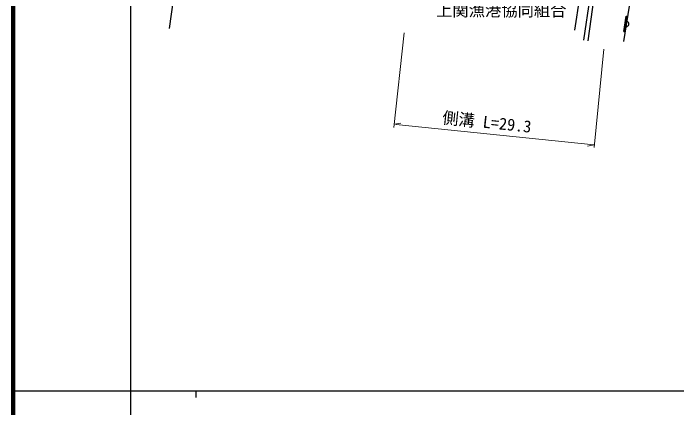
# Model space of a CAD drawing. Units: millimetres, scale not verified. Extents: x 40000 to 680000, y 20000 to 380000.
# Drawn here: x 40000 to 141780, y 202409 to 262941 of the extents above; entities that cross this region are included whole.
import ezdxf
from ezdxf.enums import TextEntityAlignment as Align

# ---------------------------------------------------------------- set-up
doc = ezdxf.new("R2010")
doc.units = ezdxf.units.MM
doc.header["$LTSCALE"] = 1000
for name, color, linetype, lineweight in [('M-BGD', 7, 'Continuous', 25), ('M-BMK-OTRS', 5, 'Continuous', 25), ('M-STR-HTXT', 7, 'Continuous', 13), ('M-TTL', 2, 'Continuous', 140), ('M-TTL-BAND', 7, 'Continuous', 25)]:
    doc.layers.add(name, color=color, linetype=linetype, lineweight=lineweight)
doc.styles.add('ＭＳ ゴシック', font='')
doc.styles.get('ＭＳ ゴシック').set_extended_font_data('MS Gothic')

msp = doc.modelspace()

# ---------------------------------------------------------------- linework, layer by layer
at = {"layer": 'M-BGD'}
for p, q in [((133491, 300405), (127477, 258802)), ((134135, 300312), (128121, 258709)), ((127037, 266361), (126116, 260346)), ((134470, 264008), (133628, 258603)), ((133644, 260163), (133998, 262506)), ((133792, 260141), (134146, 262483)), ((133998, 262506), (134146, 262483)), ((134219, 261698), (134118, 261750)), ((134300, 261631), (134219, 261698)), ((134375, 261528), (134300, 261631)), ((133979, 260861), (134092, 260880)), ((134092, 260880), (134189, 260919)), ((134189, 260919), (134292, 260994)), ((134292, 260994), (134359, 261075)), ((134359, 261075), (134411, 261176)), ((134414, 261431), (134375, 261528)), ((134411, 261176), (134433, 261318)), ((134433, 261318), (134414, 261431)), ((133644, 260163), (133792, 260141))]:
    msp.add_line(p, q, dxfattribs=at)
at = {"layer": 'M-BMK-OTRS'}
msp.add_line((70839, 310099), (63931, 260578), dxfattribs=at)
at = {"layer": 'M-STR-HTXT'}
for p, q in [((99952, 259939), (98402, 245406)), ((130577, 257422), (129120, 242318)), ((98442, 245921), (99466, 246093)), ((98694, 245885), (129109, 242738)), ((129109, 242738), (128086, 242563))]:
    msp.add_line(p, q, dxfattribs=at)
at = {"layer": 'M-TTL'}
msp.add_line((40000, 380000), (40000, 20000), dxfattribs=at)
at = {"layer": 'M-TTL-BAND'}
for p, q in [((58000, 370000), (58000, 20000)), ((40000, 205000), (579000, 205000)), ((68000, 205000), (68000, 204000))]:
    msp.add_line(p, q, dxfattribs=at)

# ---------------------------------------------------------------- texts
at = {"layer": 'M-BGD', "style": 'ＭＳ ゴシック'}
msp.add_text('上関漁港協同組合', height=1833, dxfattribs=at).set_placement((104863, 261937), align=Align.BOTTOM_LEFT)
at = {"layer": 'M-STR-HTXT', "style": 'ＭＳ ゴシック'}
msp.add_text('側溝 L=29.3', height=1833, rotation=353.9, dxfattribs=at).set_placement((105676, 245514), align=Align.BOTTOM_LEFT)

doc.saveas('drawing.dxf')
